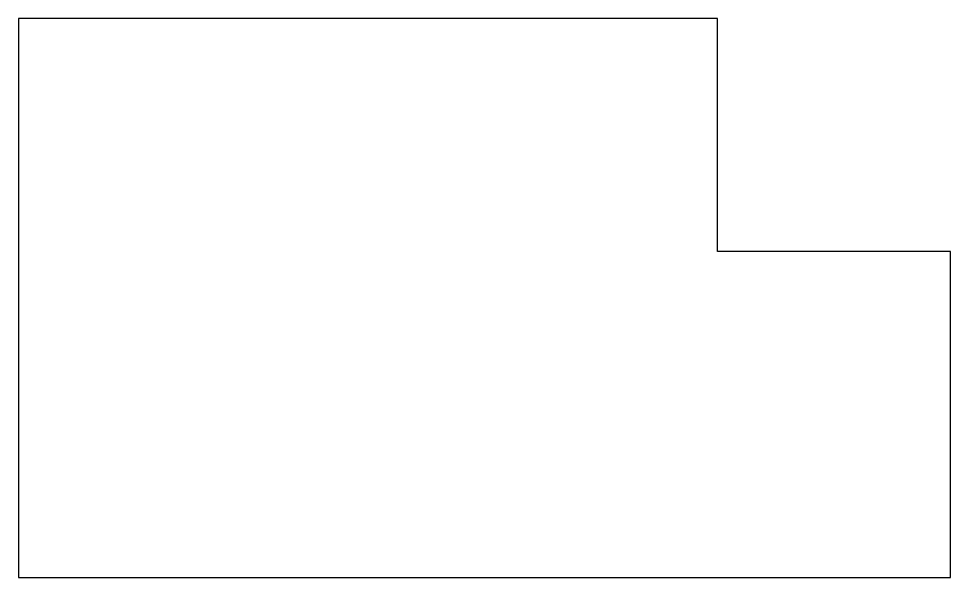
# Model space of a CAD drawing. Header units: millimetres. Extents: x -50 to 50, y -30 to 30.
import ezdxf

# ---------------------------------------------------------------- set-up
doc = ezdxf.new("R2010")
doc.units = ezdxf.units.MM
doc.layers.add('ARCS_aperture', color=7, linetype='Continuous')

msp = doc.modelspace()

# ---------------------------------------------------------------- linework, layer by layer
at = {"layer": 'ARCS_aperture'}
msp.add_lwpolyline([(50, -30), (50, 5), (25, 5), (25, 30), (-50, 30), (-50, -30)], close=True, dxfattribs=at)

doc.saveas('drawing.dxf')
